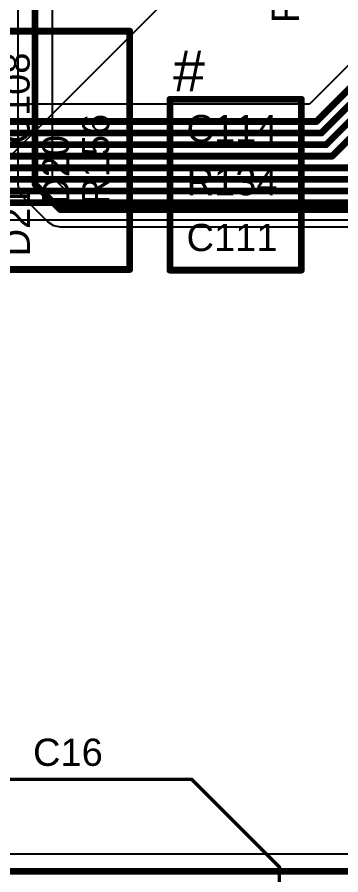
# Model space of a CAD drawing. Header units: millimetres. Extents: x 0 to 214, y 0 to 214.
# Drawn here: x 2.774 to 3.249, y 1.825 to 3.085 of the extents above; entities that cross this region are included whole.
import ezdxf

# ---------------------------------------------------------------- set-up
doc = ezdxf.new("R2010")
doc.units = ezdxf.units.MM
doc.header["$MEASUREMENT"] = 0
for name, color, linetype in [('BottomLayer', 5, 'Continuous'), ('BottomSolder', 6, 'Continuous'), ('TopLayer', 1, 'Continuous'), ('TopOverlay', 2, 'Continuous'), ('TopPaste', 8, 'Continuous'), ('TopSolder', 216, 'Continuous')]:
    doc.layers.add(name, color=color, linetype=linetype)
doc.styles.add('Arial', font='', dxfattribs={"height": 0.2})
doc.styles.get('Arial').set_extended_font_data('Arial')

# ---------------------------------------------------------------- blocks, each defined once
blk = doc.blocks.new('VT1H471MI135000CE0_347')
at = {"layer": 'TopLayer'}
for points in [[(-0.3246, 0.0344), (-0.0805, 0.0344), (-0.0805, -0.0344), (-0.3246, -0.0344)], [(0.0805, 0.0344), (0.3246, 0.0344), (0.3246, -0.0344), (0.0805, -0.0344)]]:
    blk.add_hatch(color=1, dxfattribs=at).paths.add_polyline_path(points)
at = {"layer": 'TopPaste'}
for points in [[(-0.3246, 0.0344), (-0.0805, 0.0344), (-0.0805, -0.0344), (-0.3246, -0.0344)], [(0.0805, 0.0344), (0.3246, 0.0344), (0.3246, -0.0344), (0.0805, -0.0344)]]:
    blk.add_hatch(color=8, dxfattribs=at).paths.add_polyline_path(points)
at = {"layer": 'TopSolder'}
for points in [[(-0.3286, 0.0384), (-0.0765, 0.0384), (-0.0765, -0.0384), (-0.3286, -0.0384)], [(0.0765, 0.0384), (0.3286, 0.0384), (0.3286, -0.0384), (0.0765, -0.0384)]]:
    blk.add_hatch(color=216, dxfattribs=at).paths.add_polyline_path(points)
at = {"layer": 'TopOverlay'}
for points, const_width in [([(-0.1358, 0.27), (-0.2696, 0.1362)], 0.005), ([(0.269, 0.27), (-0.1358, 0.27)], 0.005), ([(0.269, 0.27), (0.269, 0.043)], 0.005), ([(-0.2684, 0.042), (-0.2696, 0.1362)], 0.005), ([(-0.3096, 0.108), (-0.3096, 0.048)], 0.01), ([(-0.2796, 0.077), (-0.3396, 0.077)], 0.01), ([(-0.2637, -0.043), (-0.2649, -0.1389)], 0.005), ([(0.2676, -0.042), (0.2676, -0.268)], 0.005), ([(-0.1358, -0.268), (-0.2649, -0.1389)], 0.005), ([(0.2676, -0.268), (-0.1358, -0.268)], 0.005)]:
    blk.add_lwpolyline(points, dxfattribs=dict(at, const_width=const_width))
for points, const_width in [([(-0.137, 0.27, 1), (-0.1345, 0.27, 1)], 0.0025), ([(-0.137, 0.27, 1), (-0.1345, 0.27, 1)], 0.0025), ([(0.2678, 0.27, 1), (0.2703, 0.27, 1)], 0.0025), ([(0.2678, 0.27, 1), (0.2703, 0.27, 1)], 0.0025), ([(-0.2709, 0.1362, 1), (-0.2684, 0.1362, 1)], 0.0025), ([(-0.2709, 0.1362, 1), (-0.2684, 0.1362, 1)], 0.0025), ([(-0.3121, 0.108, 1), (-0.3071, 0.108, 1)], 0.005), ([(-0.3421, 0.077, 1), (-0.3371, 0.077, 1)], 0.005), ([(-0.2821, 0.077, 1), (-0.2771, 0.077, 1)], 0.005), ([(-0.3121, 0.048, 1), (-0.3071, 0.048, 1)], 0.005), ([(-0.2697, 0.042, 1), (-0.2672, 0.042, 1)], 0.0025), ([(0.2678, 0.043, 1), (0.2703, 0.043, 1)], 0.0025), ([(-0.2649, -0.043, 1), (-0.2624, -0.043, 1)], 0.0025), ([(0.2663, -0.042, 1), (0.2688, -0.042, 1)], 0.0025), ([(-0.2661, -0.1389, 1), (-0.2636, -0.1389, 1)], 0.0025), ([(-0.2661, -0.1389, 1), (-0.2636, -0.1389, 1)], 0.0025), ([(-0.137, -0.268, 1), (-0.1345, -0.268, 1)], 0.0025), ([(-0.137, -0.268, 1), (-0.1345, -0.268, 1)], 0.0025), ([(0.2663, -0.268, 1), (0.2688, -0.268, 1)], 0.0025), ([(0.2663, -0.268, 1), (0.2688, -0.268, 1)], 0.0025)]:
    blk.add_lwpolyline(points, format="xyb", close=True, dxfattribs=dict(at, const_width=const_width))

msp = doc.modelspace()

# ---------------------------------------------------------------- linework, layer by layer
at = {"layer": 'BottomLayer'}
for p, q in [((3.3229, 3.077), (3.2028, 2.9569)), ((3.2028, 2.9569), (0.7023, 2.9569)), ((2.0095, 2.7867), (3.754, 2.7867)), ((3.5713, 1.8555), (2.2562, 1.8555))]:
    msp.add_line(p, q, dxfattribs=at)
at = {"layer": 'BottomLayer', "const_width": 0.01}
for points in [[(3.2134, 2.9314), (3.341, 3.059)], [(3.2204, 2.9144), (3.334, 3.028)], [(3.2275, 2.8974), (3.3312, 3.0012)], [(3.236, 2.8804), (3.3299, 2.9743)], [(0.6918, 2.9314), (3.2134, 2.9314)], [(0.6833, 2.9144), (3.2204, 2.9144)], [(0.6734, 2.8974), (3.2275, 2.8974)], [(0.6664, 2.8804), (3.236, 2.8804)], [(0.6085, 2.8634), (3.6749, 2.8634)], [(1.9771, 2.8464), (3.683, 2.8464)], [(1.987, 2.8294), (3.7458, 2.8294)], [(1.9965, 2.8121), (3.754, 2.8121)], [(1.7321, 1.83), (3.7369, 1.83)]]:
    msp.add_lwpolyline(points, dxfattribs=at)
at = {"layer": 'BottomLayer', "const_width": 0.005}
for points in [[(3.2109, 2.9314, 1), (3.2159, 2.9314, 1)], [(3.2109, 2.9314, 1), (3.2159, 2.9314, 1)], [(3.2179, 2.9144, 1), (3.2229, 2.9144, 1)], [(3.2179, 2.9144, 1), (3.2229, 2.9144, 1)], [(3.225, 2.8974, 1), (3.23, 2.8974, 1)], [(3.225, 2.8974, 1), (3.23, 2.8974, 1)], [(3.2335, 2.8804, 1), (3.2385, 2.8804, 1)], [(3.2335, 2.8804, 1), (3.2385, 2.8804, 1)]]:
    msp.add_lwpolyline(points, format="xyb", close=True, dxfattribs=at)
at = {"layer": 'BottomSolder'}
msp.add_line((0.0133, 0.1332), (214.0512, 213.9829), dxfattribs=at)
at = {"layer": 'TopLayer'}
for p, q in [((2.7745, 3.4367), (2.7745, 2.839)), ((2.8255, 2.8495), (2.8255, 3.3804)), ((2.8474, 2.8276), (2.8255, 2.8495)), ((2.7745, 2.839), (2.7765, 2.8292)), ((2.7765, 2.8292), (2.782, 2.8209)), ((3.4226, 2.8276), (2.8474, 2.8276)), ((2.782, 2.8209), (2.8188, 2.7841)), ((2.8188, 2.7841), (2.8271, 2.7786)), ((2.8271, 2.7786), (2.8368, 2.7766)), ((2.8368, 2.7766), (3.2954, 2.7766))]:
    msp.add_line(p, q, dxfattribs=at)
at = {"layer": 'TopLayer', "const_width": 0.01}
for points in [[(2.8, 2.839), (2.8, 3.4473)], [(2.8, 2.839), (2.8368, 2.8021)], [(2.8368, 2.8021), (3.5762, 2.8021)]]:
    msp.add_lwpolyline(points, dxfattribs=at)
at = {"layer": 'TopLayer', "const_width": 0.005}
for points in [[(2.7975, 2.839, 1), (2.8025, 2.839, 1)], [(2.7975, 2.839, 1), (2.8025, 2.839, 1)], [(2.8343, 2.8021, 1), (2.8393, 2.8021, 1)], [(2.8343, 2.8021, 1), (2.8393, 2.8021, 1)]]:
    msp.add_lwpolyline(points, format="xyb", close=True, dxfattribs=at)
at = {"layer": 'TopOverlay', "const_width": 0.01}
for points in [[(2.432, 3.064), (2.939, 3.064)], [(2.939, 2.714), (2.939, 3.064)], [(2.998, 2.964), (3.191, 2.964)], [(2.998, 2.713), (2.998, 2.964)], [(3.191, 2.713), (3.191, 2.964)], [(2.432, 2.714), (2.939, 2.714)], [(2.998, 2.713), (3.191, 2.713)]]:
    msp.add_lwpolyline(points, dxfattribs=at)
at = {"layer": 'TopOverlay', "const_width": 0.005}
for points in [[(2.9365, 3.064, 1), (2.9415, 3.064, 1)], [(2.9365, 3.064, 1), (2.9415, 3.064, 1)], [(2.9955, 2.964, 1), (3.0005, 2.964, 1)], [(2.9955, 2.964, 1), (3.0005, 2.964, 1)], [(3.1885, 2.964, 1), (3.1935, 2.964, 1)], [(3.1885, 2.964, 1), (3.1935, 2.964, 1)], [(2.9365, 2.714, 1), (2.9415, 2.714, 1)], [(2.9365, 2.714, 1), (2.9415, 2.714, 1)], [(2.9955, 2.713, 1), (3.0005, 2.713, 1)], [(2.9955, 2.713, 1), (3.0005, 2.713, 1)], [(3.1885, 2.713, 1), (3.1935, 2.713, 1)], [(3.1885, 2.713, 1), (3.1935, 2.713, 1)]]:
    msp.add_lwpolyline(points, format="xyb", close=True, dxfattribs=at)
at = {"layer": 'TopSolder'}
msp.add_line((0.0133, 0.1332), (214.0512, 213.9829), dxfattribs=at)

# ---------------------------------------------------------------- block references
at = {"rotation": 180}
msp.add_blockref('VT1H471MI135000CE0_347', (2.894, 1.6974), dxfattribs=at)

# ---------------------------------------------------------------- texts
at = {"layer": 'TopOverlay', "style": 'Arial'}
for s, p in [('R154', (3.1875, 3.0758)), ('C108', (2.792, 2.899)), ('R156', (2.909, 2.809)), ('D20', (2.8502, 2.809)), ('D21', (2.7924, 2.7333))]:
    msp.add_text(s, height=0.04, rotation=90, dxfattribs=at).set_placement(p)
for s, height, p in [('#', 0.06, (3.0026, 2.9758)), ('C114', 0.04, (3.0224, 2.901)), ('R134', 0.04, (3.0224, 2.823)), ('C111', 0.04, (3.0224, 2.741)), ('C16', 0.04, (2.797, 1.985))]:
    msp.add_text(s, height=height, dxfattribs=at).set_placement(p)

doc.saveas('drawing.dxf')
